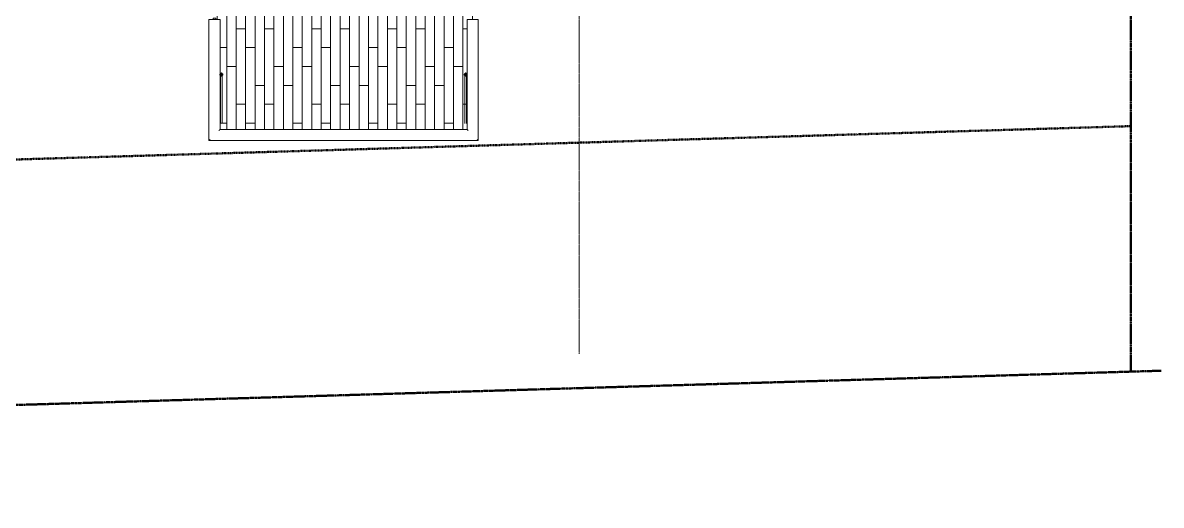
# Model space of a CAD drawing. Header units: inches. Extents: x -4218 to -1830, y 9767 to 12426.
# Drawn here: x -2408.9 to -1926.9, y 9772 to 9976.5 of the extents above; entities that cross this region are included whole.
import ezdxf

# ---------------------------------------------------------------- set-up
doc = ezdxf.new("R2010")
doc.units = ezdxf.units.IN
doc.header["$MEASUREMENT"] = 0
for name, pattern in [('Dash 1_16_', [0.125, 0.0625, -0.0625]), ('Double Dash 3_8_', [1, 0.375, -0.125, 0.125, -0.125, 0.125, -0.125]), ('Grid Line 1_2_', [0.875, 0.5, -0.125, 0.125, -0.125])]:
    doc.linetypes.add(name, pattern=pattern)
for name, color, linetype, lineweight in [('A-FLOR-HRAL', 11, 'Continuous', 9), ('A-FLOR-PATT-1', 9, 'Continuous', 9), ('A-WALL-7', 113, 'Continuous', 9), ('A-WALL-8', 113, 'Continuous', 50), ('C-PROP-LINE', 91, 'Double Dash 3_8_', 50), ('C-PROP-LINE-1', 91, 'Dash 1_16_', 50), ('S-GRID-1', 1, 'Grid Line 1_2_', 9)]:
    doc.layers.add(name, color=color, linetype=linetype, lineweight=lineweight)

# ---------------------------------------------------------------- blocks, each defined once
blk = doc.blocks.new('Railing - Baluster_01-2700443-BACKGROUND - 2ND FLOOR')
at = {"layer": 'A-FLOR-HRAL'}
for p, q in [((-0.59, 1.18), (0.59, 1.18)), ((-0.59, 0.59), (-0.59, 1.18)), ((0.59, 1.18), (0.59, 0.59))]:
    blk.add_line(p, q, dxfattribs=at)
blk = doc.blocks.new('Railing - Railing-2700276-BACKGROUND - 2ND FLOOR')
at = {"layer": 'A-FLOR-HRAL'}
for p, q in [((-2330.14, 9977.83), (-2330.14, 9926.58)), ((-2330.14, 9977.83), (-2329.66, 9977.83)), ((-2329.66, 9977.83), (-2325.88, 9977.83)), ((-2325.88, 9977.83), (-2325.41, 9977.83)), ((-2325.41, 9931.3), (-2325.41, 9977.83)), ((-2220.81, 9977.83), (-2220.81, 9931.3)), ((-2220.81, 9977.83), (-2220.34, 9977.83)), ((-2220.34, 9977.83), (-2216.56, 9977.83)), ((-2216.56, 9977.83), (-2216.09, 9977.83)), ((-2216.09, 9926.58), (-2216.09, 9977.83)), ((-2220.81, 9931.3), (-2325.41, 9931.3)), ((-2330.14, 9926.58), (-2216.09, 9926.58))]:
    blk.add_line(p, q, dxfattribs=at)
for points, knots in [([(-2325.88, 9930.83), (-2325.84, 9930.87), (-2325.78, 9930.93), (-2325.7, 9931.01), (-2325.66, 9931.06), (-2325.62, 9931.09), (-2325.59, 9931.13), (-2325.56, 9931.16), (-2325.53, 9931.18), (-2325.5, 9931.21), (-2325.47, 9931.24), (-2325.45, 9931.27), (-2325.42, 9931.29), (-2325.41, 9931.3), (-2325.41, 9931.3)], [0, 0, 0, 0, 0.166667, 0.25, 0.333333, 0.375, 0.416667, 0.5, 0.541667, 0.583333, 0.666667, 0.75, 0.833333, 1, 1, 1, 1]), ([(-2220.34, 9930.83), (-2220.38, 9930.87), (-2220.44, 9930.93), (-2220.52, 9931.01), (-2220.57, 9931.06), (-2220.6, 9931.09), (-2220.63, 9931.13), (-2220.67, 9931.16), (-2220.69, 9931.18), (-2220.72, 9931.21), (-2220.75, 9931.24), (-2220.78, 9931.27), (-2220.8, 9931.29), (-2220.81, 9931.3), (-2220.81, 9931.3)], [0, 0, 0, 0, 0.166667, 0.25, 0.333333, 0.375, 0.416667, 0.5, 0.541667, 0.583333, 0.666667, 0.75, 0.833333, 1, 1, 1, 1]), ([(-2330.14, 9926.58), (-2330.14, 9926.58), (-2330.13, 9926.59), (-2330.1, 9926.61), (-2330.07, 9926.64), (-2330.05, 9926.67), (-2330.02, 9926.69), (-2329.99, 9926.72), (-2329.95, 9926.76), (-2329.91, 9926.8), (-2329.87, 9926.84), (-2329.84, 9926.88), (-2329.77, 9926.95), (-2329.7, 9927.01), (-2329.66, 9927.05)], [0, 0, 0, 0, 0.166667, 0.25, 0.333333, 0.416667, 0.458333, 0.5, 0.583333, 0.666667, 0.708333, 0.75, 0.833333, 1, 1, 1, 1]), ([(-2216.09, 9926.58), (-2216.09, 9926.58), (-2216.09, 9926.59), (-2216.12, 9926.61), (-2216.15, 9926.64), (-2216.18, 9926.67), (-2216.2, 9926.69), (-2216.23, 9926.72), (-2216.27, 9926.76), (-2216.31, 9926.8), (-2216.35, 9926.84), (-2216.39, 9926.88), (-2216.46, 9926.95), (-2216.52, 9927.01), (-2216.56, 9927.05)], [0, 0, 0, 0, 0.166667, 0.25, 0.333333, 0.416667, 0.458333, 0.5, 0.583333, 0.666667, 0.708333, 0.75, 0.833333, 1, 1, 1, 1])]:
    blk.add_open_spline(points, degree=3, knots=knots, dxfattribs=at)
blk.add_blockref('Railing - Baluster_01-2700443-BACKGROUND - 2ND FLOOR', (-2327.77, 9977.24))
blk = doc.blocks.new('Walls 44 - Walls 1-2569370-BACKGROUND - 2ND FLOOR')
at = {"layer": 'A-WALL-7'}
for p, q in [((-2325.23, 9954.53), (-2325.23, 9933.78)), ((-2324.48, 9933.78), (-2324.48, 9954.53))]:
    blk.add_line(p, q, dxfattribs=at)
at = {"layer": 'A-WALL-8', "flags": 128}
for points in [[(-2324.48, 9954.53), (-2324.49, 9954.62), (-2324.52, 9954.71), (-2324.57, 9954.8), (-2324.64, 9954.86), (-2324.72, 9954.91), (-2324.81, 9954.93), (-2324.9, 9954.93), (-2324.99, 9954.91), (-2325.07, 9954.86), (-2325.13, 9954.8), (-2325.19, 9954.71), (-2325.22, 9954.62), (-2325.23, 9954.53)], [(-2325.23, 9954.53), (-2325.22, 9954.43), (-2325.19, 9954.34), (-2325.13, 9954.26), (-2325.07, 9954.19), (-2324.99, 9954.15), (-2324.9, 9954.12), (-2324.81, 9954.12), (-2324.72, 9954.15), (-2324.64, 9954.19), (-2324.57, 9954.26), (-2324.52, 9954.34), (-2324.49, 9954.43), (-2324.48, 9954.53)]]:
    blk.add_lwpolyline(points, dxfattribs=at)
blk = doc.blocks.new('Walls 5 - Walls 1-2855689-BACKGROUND - 2ND FLOOR')
at = {"layer": 'A-WALL-7'}
for p, q in [((-2221.74, 9954.53), (-2221.74, 9933.78)), ((-2220.99, 9933.78), (-2220.99, 9954.53))]:
    blk.add_line(p, q, dxfattribs=at)
at = {"layer": 'A-WALL-8', "flags": 128}
for points in [[(-2220.99, 9954.53), (-2221.01, 9954.62), (-2221.04, 9954.71), (-2221.09, 9954.8), (-2221.16, 9954.86), (-2221.24, 9954.91), (-2221.32, 9954.93), (-2221.41, 9954.93), (-2221.5, 9954.91), (-2221.58, 9954.86), (-2221.65, 9954.8), (-2221.7, 9954.71), (-2221.73, 9954.62), (-2221.74, 9954.53)], [(-2221.74, 9954.53), (-2221.73, 9954.43), (-2221.7, 9954.34), (-2221.65, 9954.26), (-2221.58, 9954.19), (-2221.5, 9954.15), (-2221.41, 9954.12), (-2221.32, 9954.12), (-2221.24, 9954.15), (-2221.16, 9954.19), (-2221.09, 9954.26), (-2221.04, 9954.34), (-2221.01, 9954.43), (-2220.99, 9954.53)]]:
    blk.add_lwpolyline(points, dxfattribs=at)
blk = doc.blocks.new('Family - ___-1878357-BACKGROUND - 2ND FLOOR')
at = {"layer": 'C-PROP-LINE'}
for p, q in [((-2096.45, 9823.93), (-1939.77, 9828.62)), ((-1939.77, 9828.62), (-1926.87, 9829.01)), ((-3831.82, 9771.98), (-2096.45, 9823.93))]:
    blk.add_line(p, q, dxfattribs=at)
blk = doc.blocks.new('Family - ___-2657144-BACKGROUND - 2ND FLOOR')
at = {"layer": 'C-PROP-LINE'}
blk.add_line((-1939.77, 12268.69), (-1939.77, 9828.62), dxfattribs=at)
blk = doc.blocks.new('Family - ___-2855424-BACKGROUND - 2ND FLOOR')
at = {"layer": 'C-PROP-LINE-1'}
blk.add_line((-3987.11, 9871.38), (-1939.77, 9932.67), dxfattribs=at)

msp = doc.modelspace()

# ---------------------------------------------------------------- hatches: boundary and pattern name
at = {"layer": 'A-FLOR-PATT-1'}
h = msp.add_hatch(dxfattribs=at)
h.set_pattern_fill('FP_9', color=256, style=0, pattern_type=2)
h.set_pattern_definition([(90, (-1554.576, 11021.939), (-4, 2e-16), []), (180, (-1554.576, 11021.939), (-8, -8), [4, -28]), (180, (-1558.576, 11037.939), (-8, -8), [4, -28])])
h.paths.add_polyline_path([(-2262.05, 9931.3), (-2220.81, 9931.3), (-2220.79, 9977.83), (-2216.45, 9977.83), (-2216.45, 9979.81), (-2329.77, 9979.83), (-2329.77, 9977.83), (-2328.36, 9977.83), (-2328.36, 9978.42), (-2327.18, 9978.42), (-2327.18, 9977.83), (-2325.41, 9977.83), (-2325.41, 9931.3), (-2295.56, 9931.3)], flags=0)

# ---------------------------------------------------------------- linework, layer by layer
at = {"layer": 'S-GRID-1'}
msp.add_line((-2173.32, 9836.18), (-2173.32, 12376.81), dxfattribs=at)

# ---------------------------------------------------------------- block references
at = {"layer": 'A-FLOR-HRAL'}
msp.add_blockref('Railing - Railing-2700276-BACKGROUND - 2ND FLOOR', (0, 0), dxfattribs=at)
at = {"layer": 'A-WALL-7'}
for name in ['Walls 44 - Walls 1-2569370-BACKGROUND - 2ND FLOOR', 'Walls 5 - Walls 1-2855689-BACKGROUND - 2ND FLOOR']:
    msp.add_blockref(name, (0, 0), dxfattribs=at)
at = {"layer": 'C-PROP-LINE'}
for name in ['Family - ___-1878357-BACKGROUND - 2ND FLOOR', 'Family - ___-2657144-BACKGROUND - 2ND FLOOR']:
    msp.add_blockref(name, (0, 0), dxfattribs=at)
at = {"layer": 'C-PROP-LINE-1'}
msp.add_blockref('Family - ___-2855424-BACKGROUND - 2ND FLOOR', (0, 0), dxfattribs=at)

doc.saveas('drawing.dxf')
